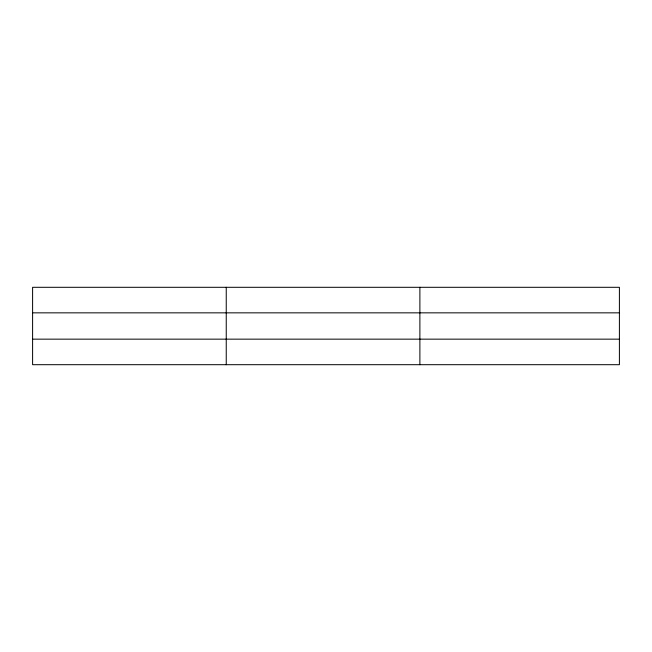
<?xml version="1.0" encoding="UTF-8"?>
<svg xmlns="http://www.w3.org/2000/svg" width="652" height="652" viewBox="0 0 652 652"><rect width="100%" height="100%" fill="white"/><g stroke="black" fill="none" stroke-linecap="round" stroke-linejoin="round"><path stroke-width="0.98" d="M226.244 364.696L226.244 287.304M419.888 364.696L419.888 287.304M619.4 312.846L619.4 287.304L32.6 287.304L32.6 364.696L619.4 364.696L619.4 312.846L32.6 312.846M32.6 339.154L619.4 339.154"/></g></svg>
